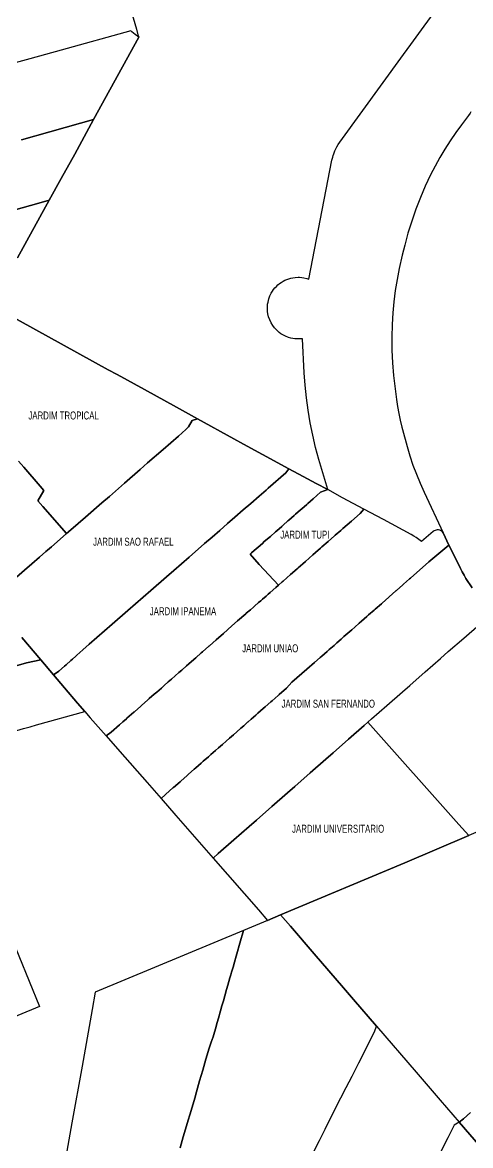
# Model space of a CAD drawing. Header units: millimetres. Extents: x 247112 to 276794, y 7363827 to 7397094.
# Drawn here: x 262456 to 263044, y 7367674 to 7369148 of the extents above; entities that cross this region are included whole.
import ezdxf
from ezdxf.enums import TextEntityAlignment as Align

# ---------------------------------------------------------------- set-up
doc = ezdxf.new("R2010")
doc.units = ezdxf.units.MM
doc.layers.add('BAIRRO', color=3, linetype='Continuous')
doc.styles.add('GEOMAIS', font='', dxfattribs={"width": 0.7, "height": 0.2})
doc.styles.get('GEOMAIS').set_extended_font_data('Arial')

msp = doc.modelspace()

# ---------------------------------------------------------------- linework, layer by layer
at = {"layer": 'BAIRRO'}
for points in [[(262415.00329, 7368776.41226), (262490.13177, 7368735.09338), (262568.54859, 7368691.96599), (262580.20079, 7368685.55755), (262616.0238, 7368665.85575), (262658.30942, 7368642.59965), (262685.64571, 7368627.56534), (262733.53802, 7368601.22571), (262746.29306, 7368594.21074), (262771.18461, 7368580.52097), (262805.79669, 7368561.90714), (262824.418, 7368551.89289), (262841.36049, 7368542.78149), (262856.67673, 7368534.54465), (262845.15902, 7368574.11834), (262840.7876, 7368590.0676), (262836.94313, 7368606.15202), (262833.62979, 7368622.35419), (262830.85116, 7368638.65658), (262828.61024, 7368655.04153), (262826.90946, 7368671.49133), (262825.75066, 7368687.98817), (262823.35071, 7368732.65391), (262819.34391, 7368732.32165), (262816.56888, 7368732.32487), (262813.70698, 7368732.52793), (262810.86664, 7368732.93303), (262808.04734, 7368733.54188), (262805.27851, 7368734.34978), (262801.37568, 7368735.86901), (262797.65055, 7368737.78304), (262795.28561, 7368739.26847), (262793.02862, 7368740.9133), (262789.86886, 7368743.66213), (262787.00978, 7368746.72248), (262784.48192, 7368750.06165), (262782.3123, 7368753.64395), (262780.52411, 7368757.43109), (262779.13646, 7368761.38262), (262778.16417, 7368765.45628), (262777.75206, 7368768.21846), (262777.53122, 7368771.00247), (262777.56065, 7368775.19045), (262777.8206, 7368777.97108), (262778.2715, 7368780.72719), (262779.30096, 7368784.78679), (262780.74402, 7368788.71842), (262782.58527, 7368792.48005), (262784.01757, 7368794.86286), (262785.60993, 7368797.14183), (262787.35483, 7368799.30622), (262789.24407, 7368801.34583), (262791.26875, 7368803.25108), (262793.41933, 7368805.01298), (262795.68568, 7368806.62323), (262798.05714, 7368808.07426), (262800.52253, 7368809.35922), (262803.07024, 7368810.47208), (262805.68827, 7368811.40758), (262808.3643, 7368812.16132), (262811.08573, 7368812.72976), (262813.83973, 7368813.11021), (262818.00342, 7368813.32474), (262819.84475, 7368813.28287), (262822.53944, 7368813.07), (262825.21393, 7368812.67791), (262829.1618, 7368811.75776), (262831.73404, 7368810.92698), (262862.24713, 7368966.88477), (262863.23909, 7368971.07039), (262863.84509, 7368973.13437), (262864.52347, 7368975.17572), (262866.0939, 7368979.18036), (262866.88146, 7368980.92216), (262868.61829, 7368984.32752), (262870.56494, 7368987.61744), (262872.71379, 7368990.779), (262956.18483, 7369105.67482), (262965.60705, 7369118.64427), (263078.07895, 7369273.63606)], [(263044.78845, 7369030.38481), (263043.76944, 7369028.79441), (263041.56643, 7369025.72631), (263032.3602, 7369013.50291), (263024.7585, 7369003.07528), (263017.48581, 7368992.41557), (263010.54922, 7368981.53417), (263003.95546, 7368970.44167), (262997.71097, 7368959.14885), (262991.82182, 7368947.66673), (262984.82224, 7368932.83834), (262978.33923, 7368917.77694), (262972.38055, 7368902.50051), (262966.9533, 7368887.0273), (262962.06397, 7368871.37579), (262957.7184, 7368855.56468), (262954.49166, 7368842.17159), (262950.62349, 7368824.64643), (262947.71316, 7368810.26215), (262945.31101, 7368795.78433), (262943.42001, 7368781.23092), (262942.04252, 7368766.61996), (262941.15043, 7368751.23023), (262940.78587, 7368734.47451), (262941.01305, 7368717.71636), (262941.83168, 7368700.97667), (262943.24076, 7368684.27632), (262947.07109, 7368652.6935), (262948.33081, 7368643.61286), (262949.87704, 7368634.57659), (262951.70823, 7368625.59373), (262953.82256, 7368616.67327), (262954.68337, 7368613.36339), (262960.81549, 7368591.38999), (262964.48065, 7368579.07927), (262968.56753, 7368566.90205), (262973.07126, 7368554.87278), (262977.98651, 7368543.0057), (262983.30746, 7368531.31491), (263008.35363, 7368477.86388), (263007.35878, 7368479.05701), (263006.1733, 7368480.06096), (263004.83261, 7368480.84572), (263003.67512, 7368481.29971), (263002.15841, 7368481.63568), (263000.60649, 7368481.70538), (262999.06577, 7368481.50674), (262997.58228, 7368481.0457), (262996.4666, 7368480.49694), (262995.19588, 7368479.60331), (262979.99512, 7368466.52112), (262972.71294, 7368471.62767), (262969.5374, 7368473.65253), (262966.2947, 7368475.56798), (262929.76734, 7368495.23767), (262904.01381, 7368509.08751), (262876.24825, 7368524.01939), (262856.67673, 7368534.54465), (262845.15902, 7368574.11834), (262840.7876, 7368590.0676), (262836.94313, 7368606.15202), (262833.62979, 7368622.35419), (262830.85116, 7368638.65658), (262828.61024, 7368655.04153), (262826.90946, 7368671.49133), (262825.75066, 7368687.98817), (262823.35071, 7368732.65391), (262819.34391, 7368732.32165), (262816.56888, 7368732.32487), (262813.70698, 7368732.52793), (262810.86664, 7368732.93303), (262808.04734, 7368733.54188), (262805.27851, 7368734.34978), (262801.37568, 7368735.86901), (262797.65055, 7368737.78304), (262795.28561, 7368739.26847), (262793.02862, 7368740.9133), (262789.86886, 7368743.66213), (262787.00978, 7368746.72248), (262784.48192, 7368750.06165), (262782.3123, 7368753.64395), (262780.52411, 7368757.43109), (262779.13646, 7368761.38262), (262778.16417, 7368765.45628), (262777.75206, 7368768.21846), (262777.53122, 7368771.00247), (262777.56065, 7368775.19045), (262777.8206, 7368777.97108), (262778.2715, 7368780.72719), (262779.30096, 7368784.78679), (262780.74402, 7368788.71842), (262782.58527, 7368792.48005), (262784.01757, 7368794.86286), (262785.60993, 7368797.14183), (262787.35483, 7368799.30622), (262789.24407, 7368801.34583), (262791.26875, 7368803.25108), (262793.41933, 7368805.01298), (262795.68568, 7368806.62323), (262798.05714, 7368808.07426), (262800.52253, 7368809.35922), (262803.07024, 7368810.47208), (262805.68827, 7368811.40758), (262808.3643, 7368812.16132), (262811.08573, 7368812.72976), (262813.83973, 7368813.11021), (262818.00342, 7368813.32474), (262819.84475, 7368813.28287), (262822.53944, 7368813.07), (262825.21393, 7368812.67791), (262829.1618, 7368811.75776), (262831.73404, 7368810.92698), (262862.24713, 7368966.88477), (262863.23909, 7368971.07039), (262863.84509, 7368973.13437), (262864.52347, 7368975.17572), (262866.0939, 7368979.18036), (262866.88146, 7368980.92216), (262868.61829, 7368984.32752), (262870.56494, 7368987.61744), (262872.71379, 7368990.779), (262956.18483, 7369105.67482), (262965.60705, 7369118.64427), (263078.07895, 7369273.63606)], [(262574.3389, 7369245.01661), (262605.39557, 7369138.74789), (262607.52468, 7369131.46258), (262608.55739, 7369128.49436), (262549.21653, 7369020.20026), (262524.44828, 7368974.99944), (262506.77676, 7368942.97471), (262491.0891, 7368914.54518), (262449.17198, 7368838.58204)], [(262454.794, 7368993.60466), (262491.6746, 7369003.99266), (262532.2716, 7369015.42745), (262549.21653, 7369020.20026), (262608.55739, 7369128.49436), (262603.95579, 7369131.88539), (262599.473, 7369135.432), (262598.03684, 7369136.70984), (262506.76585, 7369111.43168), (262465.41548, 7369099.9794), (262423.71124, 7369088.4291)], [(263044.78845, 7369030.38481), (263043.76944, 7369028.79441), (263041.56643, 7369025.72631), (263032.3602, 7369013.50291), (263024.7585, 7369003.07528), (263017.48581, 7368992.41557), (263010.54922, 7368981.53417), (263003.95546, 7368970.44167), (262997.71097, 7368959.14885), (262991.82182, 7368947.66673), (262984.82224, 7368932.83834), (262978.33923, 7368917.77694), (262972.38055, 7368902.50051), (262966.9533, 7368887.0273), (262962.06397, 7368871.37579), (262957.7184, 7368855.56468), (262954.49166, 7368842.17159), (262950.62349, 7368824.64643), (262947.71316, 7368810.26215), (262945.31101, 7368795.78433), (262943.42001, 7368781.23092), (262942.04252, 7368766.61996), (262941.15043, 7368751.23023), (262940.78587, 7368734.47451), (262941.01305, 7368717.71636), (262941.83168, 7368700.97667), (262943.24076, 7368684.27632), (262947.07109, 7368652.6935), (262948.33081, 7368643.61286), (262949.87704, 7368634.57659), (262951.70823, 7368625.59373), (262953.82256, 7368616.67327), (262954.68337, 7368613.36339), (262960.81549, 7368591.38999), (262964.48065, 7368579.07927), (262968.56753, 7368566.90205), (262973.07126, 7368554.87278), (262977.98651, 7368543.0057), (262983.30746, 7368531.31491), (263008.35363, 7368477.86388), (263015.84802, 7368461.87011), (263016.15807, 7368461.20843), (263031.01007, 7368431.00098), (263033.25202, 7368426.60926), (263035.62513, 7368422.28701), (263038.12726, 7368418.03814), (263040.75612, 7368413.86651), (263043.50935, 7368409.77588), (263046.54516, 7368405.55339)], [(262425.26399, 7368895.95522), (262477.15988, 7368910.61137), (262491.0891, 7368914.54518), (262506.77676, 7368942.97471), (262524.44828, 7368974.99944), (262549.21653, 7369020.20026), (262532.2716, 7369015.42745), (262491.6746, 7369003.99266), (262454.794, 7368993.60466)], [(262449.17198, 7368838.58204), (262491.0891, 7368914.54518), (262477.15988, 7368910.61137), (262425.26399, 7368895.95522)], [(262450.46238, 7368572.12346), (262457.58139, 7368563.90026), (262479.17161, 7368538.96126), (262483.78805, 7368533.62053), (262476.11435, 7368519.78599), (262482.71904, 7368512.27159), (262513.76487, 7368476.94961), (262513.76487, 7368476.94961), (262519.23781, 7368481.85257), (262538.59422, 7368498.61667), (262560.08242, 7368517.22705), (262570.16615, 7368525.59253), (262589.8882, 7368542.91019), (262610.55273, 7368561.05544), (262620.17437, 7368569.59518), (262640.62418, 7368587.30624), (262660.94728, 7368604.90755), (262670.4512, 7368613.62234), (262673.7929, 7368616.84541), (262678.59887, 7368625.40604), (262685.64571, 7368627.56534), (262658.30942, 7368642.59965), (262616.0238, 7368665.85575), (262580.20079, 7368685.55755), (262568.54859, 7368691.96599), (262490.13177, 7368735.09338), (262415.00329, 7368776.41226)], [(262455.14253, 7368340.4708), (262479.78656, 7368311.41997), (262496.59769, 7368291.60269), (262503.44678, 7368296.22764), (262511.22092, 7368303.10585), (262513.07137, 7368304.74305), (262519.30462, 7368310.25795), (262521.58139, 7368312.27233), (262526.03119, 7368316.20931), (262527.25694, 7368317.2938), (262535.28001, 7368324.39226), (262543.63346, 7368331.78301), (262553.66525, 7368340.33514), (262573.8147, 7368357.97423), (262594.42997, 7368376.02112), (262604.34009, 7368384.60485), (262624.46166, 7368402.18798), (262644.85159, 7368420.00563), (262654.63051, 7368428.47851), (262674.7794, 7368446.11286), (262695.01696, 7368463.82482), (262704.87483, 7368472.32474), (262714.91661, 7368481.12185), (262725.19962, 7368490.13028), (262734.60759, 7368498.37213), (262745.55693, 7368507.96431), (262755.59103, 7368516.3619), (262766.74881, 7368526.09275), (262775.91107, 7368534.08329), (262778.65827, 7368536.47915), (262801.86135, 7368556.71488), (262805.79669, 7368561.90714), (262771.18461, 7368580.52097), (262746.29306, 7368594.21074), (262733.53802, 7368601.22571), (262685.64571, 7368627.56534), (262678.59887, 7368625.40604), (262673.7929, 7368616.84541), (262670.4512, 7368613.62234), (262660.94728, 7368604.90755), (262640.62418, 7368587.30624), (262620.17437, 7368569.59518), (262610.55273, 7368561.05544), (262589.8882, 7368542.91019), (262570.16615, 7368525.59253), (262560.08242, 7368517.22705), (262538.59422, 7368498.61667), (262519.23781, 7368481.85257), (262513.76487, 7368476.94961), (262509.28721, 7368472.93829), (262493.96194, 7368459.61497), (262488.83723, 7368455.1597), (262486.58124, 7368453.19841), (262478.2652, 7368445.9687), (262468.38154, 7368437.37615), (262458.60004, 7368428.86002), (262438.11672, 7368410.80236)], [(262438.11672, 7368410.80236), (262458.60004, 7368428.86002), (262468.38154, 7368437.37615), (262478.2652, 7368445.9687), (262486.58124, 7368453.19841), (262488.83723, 7368455.1597), (262493.96194, 7368459.61497), (262509.28721, 7368472.93829), (262513.76487, 7368476.94961), (262482.71904, 7368512.27159), (262476.11435, 7368519.78599), (262483.78805, 7368533.62053), (262479.17161, 7368538.96126), (262457.58139, 7368563.90026), (262450.46238, 7368572.12346)], [(263046.54516, 7368405.55339), (263043.50935, 7368409.77588), (263040.75612, 7368413.86651), (263038.12726, 7368418.03814), (263035.62513, 7368422.28701), (263033.25202, 7368426.60926), (263031.01007, 7368431.00098), (263016.15807, 7368461.20843), (263015.84802, 7368461.87011), (262989.39882, 7368439.71587), (262965.45209, 7368418.59635), (262964.24017, 7368417.52752), (262956.12738, 7368410.38386), (262955.27354, 7368409.63202), (262946.78659, 7368402.1589), (262946.29559, 7368401.72656), (262937.28944, 7368393.79627), (262936.94061, 7368393.4891), (262928.08544, 7368385.69176), (262927.18654, 7368384.90024), (262919.12029, 7368377.79757), (262917.65132, 7368376.50408), (262910.31891, 7368370.04758), (262907.91878, 7368367.93417), (262901.13433, 7368361.96017), (262898.06992, 7368359.26183), (262892.15626, 7368354.05461), (262888.3753, 7368350.72531), (262883.1824, 7368346.15275), (262878.0312, 7368341.6169), (262874.31498, 7368338.34461), (262868.67367, 7368333.3772), (262865.06153, 7368330.19656), (262858.75485, 7368324.64327), (262856.12148, 7368322.32447), (262849.02196, 7368316.10627), (262846.79896, 7368314.17192), (262839.46339, 7368307.78886), (262829.38759, 7368299.02139), (262809.72938, 7368281.91577), (262802.49462, 7368274.08214), (262792.92904, 7368265.67126), (262791.72356, 7368264.61129), (262783.71981, 7368257.57371), (262781.90124, 7368255.97467), (262774.46254, 7368249.43392), (262771.95936, 7368247.23292), (262765.04261, 7368241.15111), (262762.27878, 7368238.72091), (262755.94638, 7368233.15292), (262752.31365, 7368229.95871), (262751.44042, 7368229.19089), (262746.42918, 7368224.78458), (262742.7672, 7368221.56465), (262737.28251, 7368216.74204), (262732.8725, 7368212.86438), (262727.55617, 7368208.1898), (262723.16482, 7368204.32855), (262718.39709, 7368200.13636), (262713.21519, 7368195.57998), (262709.38534, 7368192.21245), (262703.24157, 7368186.81031), (262699.92814, 7368183.89686), (262693.32376, 7368178.08972), (262690.62929, 7368175.72052), (262683.66715, 7368169.5988), (262681.36363, 7368167.57335), (262673.87823, 7368160.99154), (262671.79617, 7368159.16082), (262664.1155, 7368152.40731), (262662.80926, 7368151.25874), (262654.35277, 7368143.82307), (262653.46032, 7368143.03835), (262644.14806, 7368134.85021), (262643.31275, 7368134.13449), (262637.85357, 7368129.16312), (262657.46345, 7368106.75322), (262706.14933, 7368051.0608), (262712.85554, 7368056.978), (262733.19441, 7368074.82589), (262753.33064, 7368092.49595), (262763.21254, 7368100.846), (262783.46691, 7368118.70909), (262803.76058, 7368136.60684), (262813.52332, 7368145.07809), (262833.67537, 7368162.79201), (262854.10652, 7368180.75127), (262864.03145, 7368189.0989), (262884.14483, 7368206.88204), (262904.50071, 7368224.87957), (262909.49624, 7368229.58573), (262914.35878, 7368233.76665), (262934.2839, 7368251.23568), (262954.83873, 7368269.25678), (262964.42767, 7368277.66373), (262984.6606, 7368295.40262), (263004.76963, 7368313.03288), (263015.03345, 7368322.03152), (263035.3603, 7368339.85276), (263055.7839, 7368357.75881)], [(262425.59743, 7368297.05667), (262461.38017, 7368307.23662), (262479.78656, 7368311.41997), (262455.14253, 7368340.4708)], [(262448.47472, 7368218.60113), (262457.14182, 7368221.02636), (262465.80891, 7368223.45158), (262474.476, 7368225.87681), (262492.00279, 7368230.78115), (262520.22387, 7368238.67796), (262537.80271, 7368243.3841), (262537.80271, 7368243.3841), (262528.33285, 7368254.1927), (262511.10357, 7368274.50289), (262496.59769, 7368291.60269), (262479.78656, 7368311.41997), (262461.38017, 7368307.23662), (262425.59743, 7368297.05667)], [(263144.15637, 7368124.48684), (263041.82462, 7368080.72563), (263041.82462, 7368080.72563), (262958.14442, 7368044.93442), (262794.77311, 7367976.4676), (262807.72381, 7367961.45655), (262838.7767, 7367925.4634), (262877.22802, 7367880.89478), (262890.56996, 7367865.43025), (262920.81457, 7367830.37397), (262972.68812, 7367770.24777), (263004.47192, 7367733.24213), (263029.14508, 7367704.50755), (263034.87919, 7367708.94739), (263044.32348, 7367717.13362)], [(262832.44528, 7367653.78734), (262845.80499, 7367680.56516), (262853.18751, 7367695.35077), (262867.06991, 7367722.90109), (262880.75188, 7367750.05366), (262888.68637, 7367764.96451), (262897.47401, 7367782.40404), (262905.20767, 7367797.75186), (262912.04705, 7367811.32496), (262918.0017, 7367823.14227), (262920.81457, 7367830.37397), (262920.81457, 7367830.37397), (262890.56996, 7367865.43025), (262877.22802, 7367880.89478), (262838.7767, 7367925.4634), (262807.72381, 7367961.45655), (262794.77311, 7367976.4676), (262777.63638, 7367969.28582), (262746.29189, 7367956.14975), (262741.37509, 7367939.21189), (262733.45146, 7367911.43047), (262732.75724, 7367909.0165), (262730.54618, 7367901.32811), (262729.58211, 7367897.9758), (262728.33513, 7367893.63973), (262725.57944, 7367884.05754), (262723.9688, 7367878.45692), (262721.6555, 7367870.41301), (262719.71578, 7367863.66812), (262717.81106, 7367857.04493), (262715.93166, 7367850.5098), (262715.07963, 7367847.5471), (262713.99699, 7367843.78247), (262710.65752, 7367832.17033), (262710.07237, 7367830.13559), (262706.1571, 7367816.52123), (262703.65421, 7367809.26747), (262700.90654, 7367801.64249), (262696.73268, 7367787.23491), (262692.55882, 7367772.82731), (262688.4627, 7367758.68808), (262684.25526, 7367744.16458), (262682.35556, 7367735.89586), (262679.88308, 7367728.50373), (262675.60467, 7367714.12634), (262673.46547, 7367706.93764), (262671.30297, 7367699.67064), (262667.02443, 7367685.2928), (262662.7534, 7367670.94019)], [(262662.7534, 7367670.94019), (262667.02443, 7367685.2928), (262671.30297, 7367699.67064), (262673.46547, 7367706.93764), (262675.60467, 7367714.12634), (262679.88308, 7367728.50373), (262682.35556, 7367735.89586), (262684.25526, 7367744.16458), (262688.4627, 7367758.68808), (262692.55882, 7367772.82731), (262696.73268, 7367787.23491), (262700.90654, 7367801.64249), (262703.65421, 7367809.26747), (262706.1571, 7367816.52123), (262710.07237, 7367830.13559), (262710.65752, 7367832.17033), (262713.99699, 7367843.78247), (262715.07963, 7367847.5471), (262715.93166, 7367850.5098), (262717.81106, 7367857.04493), (262719.71578, 7367863.66812), (262721.6555, 7367870.41301), (262723.9688, 7367878.45692), (262725.57944, 7367884.05754), (262728.33513, 7367893.63973), (262729.58211, 7367897.9758), (262730.54618, 7367901.32811), (262732.75724, 7367909.0165), (262733.45146, 7367911.43047), (262741.37509, 7367939.21189), (262746.29189, 7367956.14975), (262551.50353, 7367874.98494), (262547.42198, 7367852.19015), (262534.15886, 7367778.11779), (262520.79176, 7367703.51569), (262507.41747, 7367629.00183)], [(263044.32348, 7367717.13362), (263034.87919, 7367708.94739), (263029.14508, 7367704.50755), (263043.16757, 7367688.37356), (263054.7764, 7367675.01668)], [(263054.7764, 7367675.01668), (263043.16757, 7367688.37356), (263029.14508, 7367704.50755), (263022.72863, 7367700.6752), (263014.39766, 7367684.02785), (263009.29929, 7367673.84004), (263004.35412, 7367663.95835)]]:
    msp.add_lwpolyline(points, dxfattribs=at)
for points in [[(262544.93296, 7368235.24585), (262565.7167, 7368211.52393), (262572.43512, 7368216.33959), (262583.34047, 7368225.92877), (262587.6115, 7368229.68433), (262592.50278, 7368233.98528), (262593.11312, 7368234.52196), (262601.98019, 7368242.31886), (262602.76238, 7368243.00665), (262611.13017, 7368250.36454), (262612.5675, 7368251.6284), (262620.07728, 7368258.23183), (262622.38911, 7368260.26464), (262628.95753, 7368266.04032), (262632.18175, 7368268.87541), (262638.24863, 7368274.21008), (262641.91293, 7368277.43214), (262647.25841, 7368282.13248), (262651.60116, 7368285.9511), (262656.30124, 7368290.08392), (262661.30587, 7368294.48455), (262665.06241, 7368297.78772), (262671.19342, 7368303.17878), (262674.34292, 7368305.94816), (262680.97557, 7368311.78032), (262683.39627, 7368313.90887), (262690.66729, 7368320.30235), (262692.13318, 7368321.59132), (262700.48902, 7368328.9387), (262701.23993, 7368329.59898), (262710.2497, 7368337.52137), (262719.78189, 7368345.90312), (262730.86903, 7368355.65215), (262738.25993, 7368362.30303), (262749.02933, 7368371.65007), (262749.76872, 7368372.2918), (262755.22692, 7368376.83053), (262759.05761, 7368380.19207), (262760.48778, 7368381.44824), (262766.00162, 7368386.29645), (262768.70801, 7368388.67559), (262771.05534, 7368390.7391), (262775.86734, 7368394.96925), (262778.52421, 7368397.30487), (262780.89321, 7368399.38743), (262788.35666, 7368405.94843), (262792.08171, 7368409.22307), (262766.79921, 7368436.37289), (262754.77156, 7368449.94067), (262756.50211, 7368451.45741), (262763.11712, 7368457.25512), (262764.9207, 7368458.83587), (262771.31017, 7368464.4359), (262772.93708, 7368465.8618), (262779.62756, 7368471.72566), (262781.3681, 7368473.25115), (262787.96062, 7368479.02915), (262789.77904, 7368480.6229), (262796.34074, 7368486.37389), (262798.04749, 7368487.86976), (262804.52203, 7368493.54436), (262805.82786, 7368494.68886), (262812.70739, 7368500.71841), (262814.4094, 7368502.21012), (262821.02985, 7368508.0126), (262822.60843, 7368509.39615), (262829.24755, 7368515.21499), (262830.77566, 7368516.5543), (262837.71974, 7368522.64043), (262847.30956, 7368531.0454), (262856.67673, 7368534.54465), (262841.36049, 7368542.78149), (262824.418, 7368551.89289), (262805.79669, 7368561.90714), (262801.86135, 7368556.71488), (262778.65827, 7368536.47915), (262775.91107, 7368534.08329), (262766.74881, 7368526.09275), (262755.59103, 7368516.3619), (262745.55693, 7368507.96431), (262734.60759, 7368498.37213), (262725.19962, 7368490.13028), (262714.91661, 7368481.12185), (262704.87483, 7368472.32474), (262695.01696, 7368463.82482), (262674.7794, 7368446.11286), (262654.63051, 7368428.47851), (262644.85159, 7368420.00563), (262624.46166, 7368402.18798), (262604.34009, 7368384.60485), (262594.42997, 7368376.02112), (262573.8147, 7368357.97423), (262553.66525, 7368340.33514), (262543.63346, 7368331.78301), (262535.28001, 7368324.39226), (262527.25694, 7368317.2938), (262526.03119, 7368316.20931), (262521.58139, 7368312.27233), (262519.30462, 7368310.25795), (262513.07137, 7368304.74305), (262511.22092, 7368303.10585), (262503.44678, 7368296.22764), (262496.59769, 7368291.60269), (262511.10357, 7368274.50289), (262528.33285, 7368254.1927), (262537.80271, 7368243.3841), (262544.93296, 7368235.24585)], [(262792.08171, 7368409.22307), (262796.84181, 7368413.40761), (262798.11623, 7368414.52793), (262807.84301, 7368423.0786), (262816.66795, 7368430.83648), (262817.81527, 7368431.84507), (262824.14778, 7368437.41189), (262827.57903, 7368440.42825), (262832.25087, 7368444.53519), (262837.33302, 7368449.00284), (262840.71258, 7368451.97376), (262847.08693, 7368457.57735), (262849.10728, 7368459.35342), (262857.15751, 7368466.43026), (262865.66208, 7368473.9065), (262866.52873, 7368474.66836), (262873.77818, 7368481.04124), (262876.64474, 7368483.5612), (262887.82626, 7368493.39071), (262899.08939, 7368503.29196), (262904.01381, 7368509.08751), (262876.24825, 7368524.01939), (262856.67673, 7368534.54465), (262847.30956, 7368531.0454), (262837.71974, 7368522.64043), (262830.77566, 7368516.5543), (262829.24755, 7368515.21499), (262822.60843, 7368509.39615), (262821.02985, 7368508.0126), (262814.4094, 7368502.21012), (262812.70739, 7368500.71841), (262805.82786, 7368494.68886), (262804.52203, 7368493.54436), (262798.04749, 7368487.86976), (262796.34074, 7368486.37389), (262789.77904, 7368480.6229), (262787.96062, 7368479.02915), (262781.3681, 7368473.25115), (262779.62756, 7368471.72566), (262772.93708, 7368465.8618), (262771.31017, 7368464.4359), (262764.9207, 7368458.83587), (262763.11712, 7368457.25512), (262756.50211, 7368451.45741), (262754.77156, 7368449.94067), (262766.79921, 7368436.37289), (262792.08171, 7368409.22307)], [(263008.35363, 7368477.86388), (263007.35878, 7368479.05701), (263006.1733, 7368480.06096), (263004.83261, 7368480.84572), (263003.67512, 7368481.29971), (263002.15841, 7368481.63568), (263000.60649, 7368481.70538), (262999.06577, 7368481.50674), (262997.58228, 7368481.0457), (262996.4666, 7368480.49694), (262995.19588, 7368479.60331), (262979.99512, 7368466.52112), (262972.71294, 7368471.62767), (262969.5374, 7368473.65253), (262966.2947, 7368475.56798), (262929.76734, 7368495.23767), (262904.01381, 7368509.08751), (262899.08939, 7368503.29196), (262887.82626, 7368493.39071), (262876.64474, 7368483.5612), (262873.77818, 7368481.04124), (262866.52873, 7368474.66836), (262865.66208, 7368473.9065), (262857.15751, 7368466.43026), (262849.10728, 7368459.35342), (262847.08693, 7368457.57735), (262840.71258, 7368451.97376), (262837.33302, 7368449.00284), (262832.25087, 7368444.53519), (262827.57903, 7368440.42825), (262824.14778, 7368437.41189), (262817.81527, 7368431.84507), (262816.66795, 7368430.83648), (262807.84301, 7368423.0786), (262798.11623, 7368414.52793), (262796.84181, 7368413.40761), (262792.08171, 7368409.22307), (262788.35666, 7368405.94843), (262780.89321, 7368399.38743), (262778.52421, 7368397.30487), (262775.86734, 7368394.96925), (262771.05534, 7368390.7391), (262768.70801, 7368388.67559), (262766.00162, 7368386.29645), (262760.48778, 7368381.44824), (262759.05761, 7368380.19207), (262755.22692, 7368376.83053), (262749.76872, 7368372.2918), (262749.02933, 7368371.65007), (262738.25993, 7368362.30303), (262730.86903, 7368355.65215), (262719.78189, 7368345.90312), (262710.2497, 7368337.52137), (262701.23993, 7368329.59898), (262700.48902, 7368328.9387), (262692.13318, 7368321.59132), (262690.66729, 7368320.30235), (262683.39627, 7368313.90887), (262680.97557, 7368311.78032), (262674.34292, 7368305.94816), (262671.19342, 7368303.17878), (262665.06241, 7368297.78772), (262661.30587, 7368294.48455), (262656.30124, 7368290.08392), (262651.60116, 7368285.9511), (262647.25841, 7368282.13248), (262641.91293, 7368277.43214), (262638.24863, 7368274.21008), (262632.18175, 7368268.87541), (262628.95753, 7368266.04032), (262622.38911, 7368260.26464), (262620.07728, 7368258.23183), (262612.5675, 7368251.6284), (262611.13017, 7368250.36454), (262602.76238, 7368243.00665), (262601.98019, 7368242.31886), (262593.11312, 7368234.52196), (262592.50278, 7368233.98528), (262587.6115, 7368229.68433), (262583.34047, 7368225.92877), (262572.43512, 7368216.33959), (262565.7167, 7368211.52393), (262583.67733, 7368191.02422), (262619.50535, 7368150.13122), (262637.85357, 7368129.16312), (262643.31275, 7368134.13449), (262644.14806, 7368134.85021), (262653.46032, 7368143.03835), (262654.35277, 7368143.82307), (262662.80926, 7368151.25874), (262664.1155, 7368152.40731), (262671.79617, 7368159.16082), (262673.87823, 7368160.99154), (262681.36363, 7368167.57335), (262683.66715, 7368169.5988), (262690.62929, 7368175.72052), (262693.32376, 7368178.08972), (262699.92814, 7368183.89686), (262703.24157, 7368186.81031), (262709.38534, 7368192.21245), (262713.21519, 7368195.57998), (262718.39709, 7368200.13636), (262723.16482, 7368204.32855), (262727.55617, 7368208.1898), (262732.8725, 7368212.86438), (262737.28251, 7368216.74204), (262742.7672, 7368221.56465), (262746.42918, 7368224.78458), (262751.44042, 7368229.19089), (262752.31365, 7368229.95871), (262755.94638, 7368233.15292), (262762.27878, 7368238.72091), (262765.04261, 7368241.15111), (262771.95936, 7368247.23292), (262774.46254, 7368249.43392), (262781.90124, 7368255.97467), (262783.71981, 7368257.57371), (262791.72356, 7368264.61129), (262792.92904, 7368265.67126), (262802.49462, 7368274.08214), (262809.72938, 7368281.91577), (262829.38759, 7368299.02139), (262839.46339, 7368307.78886), (262846.79896, 7368314.17192), (262849.02196, 7368316.10627), (262856.12148, 7368322.32447), (262858.75485, 7368324.64327), (262865.06153, 7368330.19656), (262868.67367, 7368333.3772), (262874.31498, 7368338.34461), (262878.0312, 7368341.6169), (262883.1824, 7368346.15275), (262888.3753, 7368350.72531), (262892.15626, 7368354.05461), (262898.06992, 7368359.26183), (262901.13433, 7368361.96017), (262907.91878, 7368367.93417), (262910.31891, 7368370.04758), (262917.65132, 7368376.50408), (262919.12029, 7368377.79757), (262927.18654, 7368384.90024), (262928.08544, 7368385.69176), (262936.94061, 7368393.4891), (262937.28944, 7368393.79627), (262946.29559, 7368401.72656), (262946.78659, 7368402.1589), (262955.27354, 7368409.63202), (262956.12738, 7368410.38386), (262964.24017, 7368417.52752), (262965.45209, 7368418.59635), (262989.39882, 7368439.71587), (263015.84802, 7368461.87011), (263008.35363, 7368477.86388)], [(263041.82462, 7368080.72563), (263028.91851, 7368095.2441), (262909.49624, 7368229.58573), (262904.50071, 7368224.87957), (262884.14483, 7368206.88204), (262864.03145, 7368189.0989), (262854.10652, 7368180.75127), (262833.67537, 7368162.79201), (262813.52332, 7368145.07809), (262803.76058, 7368136.60684), (262783.46691, 7368118.70909), (262763.21254, 7368100.846), (262753.33064, 7368092.49595), (262733.19441, 7368074.82589), (262712.85554, 7368056.978), (262706.14933, 7368051.0608), (262765.64229, 7367983.00601), (262777.63638, 7367969.28582), (262794.77311, 7367976.4676), (262958.14442, 7368044.93442), (263041.82462, 7368080.72563)], [(262341.99612, 7368188.80632), (262478.40047, 7367856.33744), (262353.37306, 7367804.41391), (262211.83061, 7368152.38343), (262341.99612, 7368188.80632)]]:
    msp.add_lwpolyline(points, close=True, dxfattribs=at)

# ---------------------------------------------------------------- texts
at = {"layer": 'BAIRRO', "style": 'GEOMAIS', "width": 0.7}
for s, p in [('JARDIM TROPICAL', (262509.88704, 7368631.89595)), ('JARDIM TUPI', (262826.64019, 7368475.4138)), ('JARDIM SAO RAFAEL', (262601.44537, 7368466.2273)), ('JARDIM IPANEMA', (262666.66728, 7368374.87291)), ('JARDIM UNIAO', (262781.20984, 7368326.35712)), ('JARDIM SAN FERNANDO', (262857.39598, 7368253.64847)), ('JARDIM UNIVERSITARIO', (262870.36484, 7368089.53951))]:
    msp.add_text(s, height=10.5, dxfattribs=at).set_placement(p, align=Align.MIDDLE)

doc.saveas('drawing.dxf')
